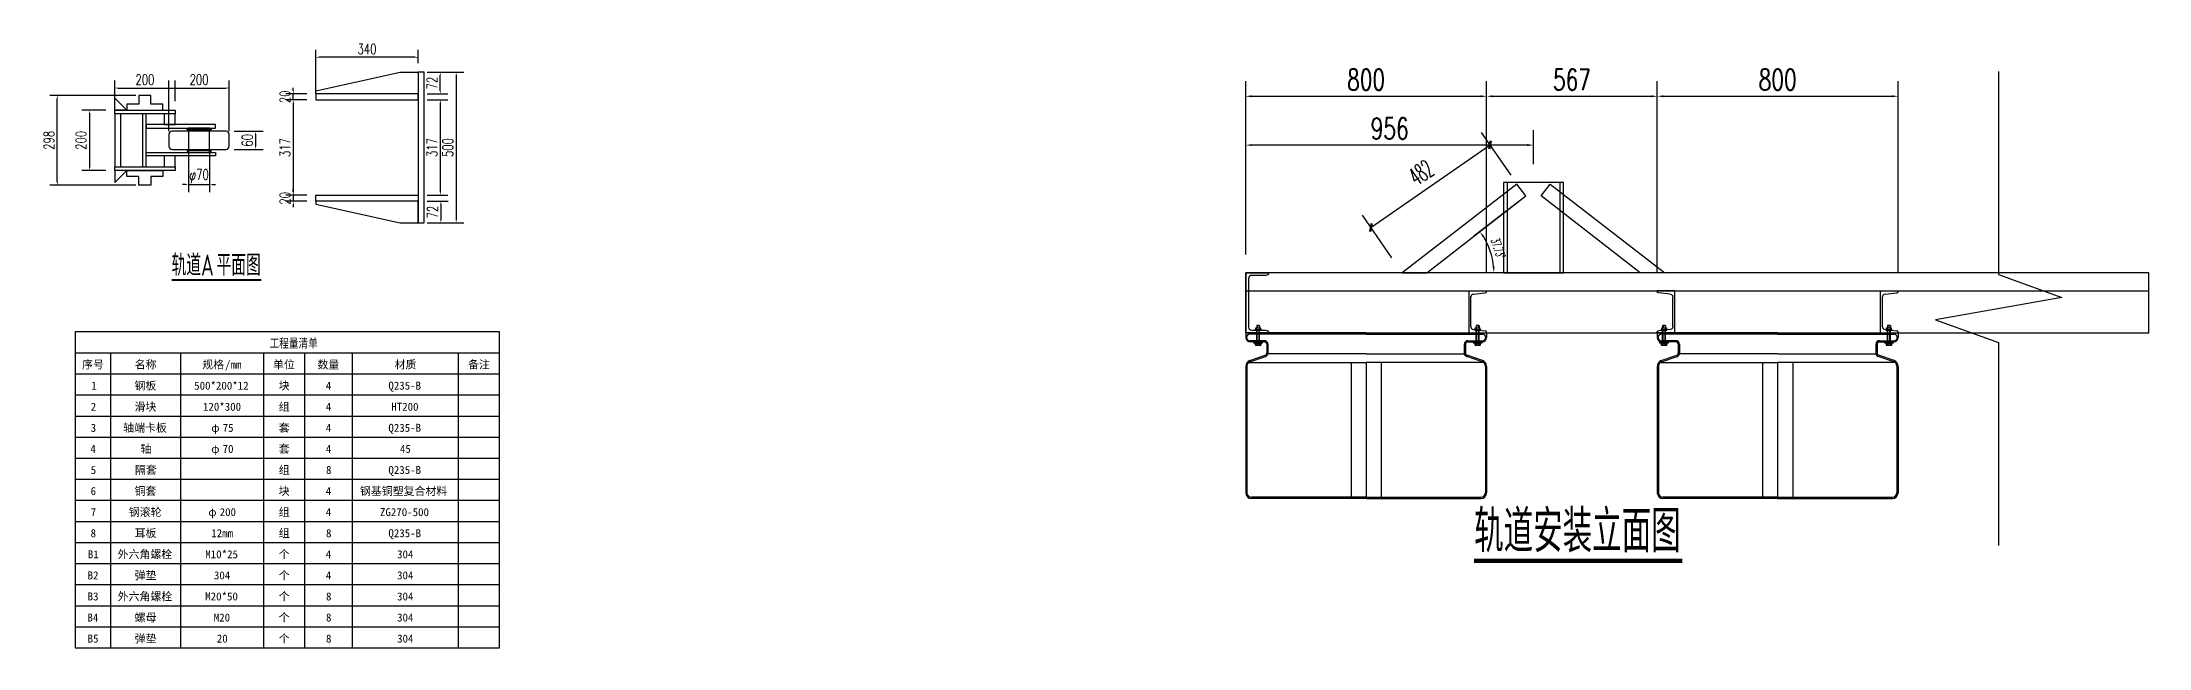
# Model space of a CAD drawing. Header units: millimetres. Extents: x -1443632 to -1307761, y 1430256 to 1527696.
# Drawn here: x -1429167 to -1422169, y 1506281 to 1508292 of the extents above; entities that cross this region are included whole.
import ezdxf

# ---------------------------------------------------------------- set-up
doc = ezdxf.new("R2010")
doc.units = ezdxf.units.MM
doc.header["$LTSCALE"] = 10
doc.layers.get('0').update_dxf_attribs({"linetype": 'CONTINUOUS'})
doc.layers.get('DEFPOINTS').update_dxf_attribs({"linetype": 'CONTINUOUS'})
for name, color, linetype in [('PUB_DIM', 3, 'CONTINUOUS'), ('PUB_TEXT', 7, 'CONTINUOUS'), ('W-FLOAT_BOWL浮筒', 253, 'CONTINUOUS'), ('W-STEEL_FRAME钢架', 3, 'CONTINUOUS'), ('W-STEEL_KEEL钢龙骨', 5, 'CONTINUOUS'), ('WALL', 9, 'CONTINUOUS'), ('景-通用-文字', 7, 'CONTINUOUS'), ('螺栓', 146, 'CONTINUOUS'), ('钢', 172, 'CONTINUOUS')]:
    doc.layers.add(name, color=color, linetype=linetype)
doc.styles.add('_TCH_DIM_T3', font='SIMPLEX.shx', dxfattribs={"width": 0.494118, "bigfont": 'GBCBIG.shx'})
doc.styles.add('_TCH_TAB', font='SIMPLEX', dxfattribs={"bigfont": 'GBCBIG'})
doc.styles.get("Standard").update_dxf_attribs({"font": 'tssdeng.shx', "width": 0.7, "bigfont": 'hztxt.shx'})
doc.styles.add('STANDARD_T3', font='simplex.shx', dxfattribs={"width": 0.7, "bigfont": 'gbcbig.shx'})
doc.styles.add('图框', font='')
doc.styles.get('图框').set_extended_font_data('SimSun')
doc.dimstyles.new('_TCH_ARCH&&20', dxfattribs={"dimtxt": 59.5, "dimasz": 20, "dimexe": 50, "dimexo": 60, "dimgap": 25.25, "dimtad": 1, "dimdec": 0, "dimzin": 0, "dimdsep": 46, "dimtxsty": '_TCH_DIM_T3', "dimblk": 'ARCHTICK', "dimcen": 0.09, "dimclrt": 7, "dimazin": 2, "dimtfac": 1, "dimtdec": 0, "dimtix": 1, "dimtmove": 2, "dimatfit": 3, "dimfxl": 0, "dimtolj": 1, "dimtzin": 0, "dimarcsym": 0})
doc.dimstyles.new('_TCH_ARROW&&10', dxfattribs={"dimtxt": 29.75, "dimasz": 20, "dimexe": 25, "dimexo": 30, "dimgap": 12.625, "dimtad": 1, "dimdec": 0, "dimzin": 0, "dimdsep": 46, "dimtxsty": '_TCH_DIM_T3', "dimcen": 0.09, "dimclrt": 7, "dimazin": 2, "dimtfac": 1, "dimtdec": 0, "dimtix": 1, "dimtmove": 2, "dimatfit": 3, "dimfxl": 0, "dimtolj": 1, "dimtzin": 0, "dimarcsym": 0})
doc.dimstyles.new('W&&10', dxfattribs={"dimtxt": 35, "dimasz": 10, "dimexe": 25, "dimexo": 30, "dimgap": 10, "dimtad": 1, "dimdec": 0, "dimzin": 0, "dimdsep": 46, "dimtxsty": 'STANDARD_T3', "dimcen": 0.09, "dimclrd": 1, "dimclre": 1, "dimclrt": 7, "dimazin": 2, "dimtfac": 1, "dimtdec": 0, "dimtix": 1, "dimtmove": 2, "dimatfit": 3, "dimfxl": 0, "dimtolj": 1, "dimtzin": 0, "dimarcsym": 0})
doc.dimstyles.new('W&&20', dxfattribs={"dimtxt": 70, "dimasz": 20, "dimexe": 50, "dimexo": 60, "dimgap": 20, "dimtad": 1, "dimdec": 0, "dimzin": 0, "dimdsep": 46, "dimtxsty": 'STANDARD_T3', "dimcen": 0.09, "dimclrd": 1, "dimclre": 1, "dimclrt": 7, "dimazin": 2, "dimtfac": 1, "dimtdec": 0, "dimtix": 1, "dimtmove": 2, "dimatfit": 3, "dimfxl": 0, "dimtolj": 1, "dimtzin": 0, "dimarcsym": 0})

# ---------------------------------------------------------------- blocks, each defined once
blk = doc.blocks.new('*D554')
at = {"layer": 'DEFPOINTS', "color": 0, "transparency": 16777216}
for p in [(-1428725.3, 1508140), (-1428925.3, 1508066.3), (-1428725.3, 1508066.3)]:
    blk.add_point(p, dxfattribs=at)
at = {"layer": 'PUB_DIM', "color": 1, "lineweight": -2, "transparency": 16777216}
for p, q in [((-1428925.3, 1508096.3), (-1428925.3, 1508165)), ((-1428725.3, 1508096.3), (-1428725.3, 1508165)), ((-1428915.3, 1508140), (-1428735.3, 1508140))]:
    blk.add_line(p, q, dxfattribs=at)
at = {"layer": 'PUB_DIM', "color": 1, "transparency": 16777216}
for points in [[(-1428915.3, 1508141.7), (-1428915.3, 1508138.3), (-1428925.3, 1508140)], [(-1428735.3, 1508141.7), (-1428735.3, 1508138.3), (-1428725.3, 1508140)]]:
    blk.add_solid(points, dxfattribs=at)
at = {"layer": 'PUB_DIM', "color": 7, "transparency": 16777216, "insert": (-1428825.3, 1508167.5), "char_height": 35, "attachment_point": 5, "style": 'STANDARD_T3'}
blk.add_mtext('\\A1;200', dxfattribs=at)
blk = doc.blocks.new('*D555')
at = {"layer": 'DEFPOINTS', "color": 0, "transparency": 16777216}
for p in [(-1428925.3, 1508066.3), (-1429009.9, 1507866.3), (-1428925.3, 1507866.3)]:
    blk.add_point(p, dxfattribs=at)
at = {"layer": 'PUB_DIM', "color": 1, "lineweight": -2, "transparency": 16777216}
for p, q in [((-1428955.3, 1508066.3), (-1429034.9, 1508066.3)), ((-1429009.9, 1508056.3), (-1429009.9, 1507876.3)), ((-1428955.3, 1507866.3), (-1429034.9, 1507866.3))]:
    blk.add_line(p, q, dxfattribs=at)
at = {"layer": 'PUB_DIM', "color": 1, "transparency": 16777216}
for points in [[(-1429011.6, 1508056.3), (-1429008.3, 1508056.3), (-1429009.9, 1508066.3)], [(-1429011.6, 1507876.3), (-1429008.3, 1507876.3), (-1429009.9, 1507866.3)]]:
    blk.add_solid(points, dxfattribs=at)
at = {"layer": 'PUB_DIM', "color": 7, "transparency": 16777216, "insert": (-1429037.4, 1507966.3), "char_height": 35, "attachment_point": 5, "rotation": 90, "style": 'STANDARD_T3'}
blk.add_mtext('\\A1;200', dxfattribs=at)
blk = doc.blocks.new('*D556')
at = {"layer": 'DEFPOINTS', "color": 0, "transparency": 16777216}
for p in [(-1428257.7, 1508100.7), (-1428332.4, 1507783.7), (-1428257.7, 1507783.7)]:
    blk.add_point(p, dxfattribs=at)
at = {"layer": 'PUB_DIM', "color": 1, "lineweight": -2, "transparency": 16777216}
for p, q in [((-1428287.7, 1508100.7), (-1428357.4, 1508100.7)), ((-1428332.4, 1508090.7), (-1428332.4, 1507793.7)), ((-1428287.7, 1507783.7), (-1428357.4, 1507783.7))]:
    blk.add_line(p, q, dxfattribs=at)
at = {"layer": 'PUB_DIM', "color": 1, "transparency": 16777216}
for points in [[(-1428334, 1508090.7), (-1428330.7, 1508090.7), (-1428332.4, 1508100.7)], [(-1428334, 1507793.7), (-1428330.7, 1507793.7), (-1428332.4, 1507783.7)]]:
    blk.add_solid(points, dxfattribs=at)
at = {"layer": 'PUB_DIM', "color": 7, "transparency": 16777216, "insert": (-1428359.9, 1507942.2), "char_height": 35, "attachment_point": 5, "rotation": 90, "style": 'STANDARD_T3'}
blk.add_mtext('\\A1;317', dxfattribs=at)
blk = doc.blocks.new('*D658')
at = {"layer": 'DEFPOINTS', "color": 0, "transparency": 16777216}
for p in [(-1427897.5, 1508192.2), (-1427907.5, 1507692.2), (-1427791.4, 1507692.2)]:
    blk.add_point(p, dxfattribs=at)
at = {"layer": 'PUB_DIM', "color": 1, "lineweight": -2, "transparency": 16777216}
for p, q in [((-1427867.5, 1508192.2), (-1427766.4, 1508192.2)), ((-1427791.4, 1508182.2), (-1427791.4, 1507702.2)), ((-1427877.5, 1507692.2), (-1427766.4, 1507692.2))]:
    blk.add_line(p, q, dxfattribs=at)
at = {"layer": 'PUB_DIM', "color": 1, "transparency": 16777216}
for points in [[(-1427793, 1508182.2), (-1427789.7, 1508182.2), (-1427791.4, 1508192.2)], [(-1427793, 1507702.2), (-1427789.7, 1507702.2), (-1427791.4, 1507692.2)]]:
    blk.add_solid(points, dxfattribs=at)
at = {"layer": 'PUB_DIM', "color": 7, "transparency": 16777216, "insert": (-1427818.9, 1507942.2), "char_height": 35, "attachment_point": 5, "rotation": 90, "style": 'STANDARD_T3'}
blk.add_mtext('\\A1;500', dxfattribs=at)
blk = doc.blocks.new('*D557')
at = {"layer": 'DEFPOINTS', "color": 0, "transparency": 16777216}
for p in [(-1428257.7, 1508241.9), (-1427917.5, 1508192.2), (-1428257.7, 1508100.7)]:
    blk.add_point(p, dxfattribs=at)
at = {"layer": 'PUB_DIM', "color": 1, "lineweight": -2, "transparency": 16777216}
for p, q in [((-1428257.7, 1508130.7), (-1428257.7, 1508266.9)), ((-1427927.5, 1508241.9), (-1428247.7, 1508241.9)), ((-1427917.5, 1508222.2), (-1427917.5, 1508266.9))]:
    blk.add_line(p, q, dxfattribs=at)
at = {"layer": 'PUB_DIM', "color": 1, "transparency": 16777216}
for points in [[(-1428247.7, 1508243.5), (-1428247.7, 1508240.2), (-1428257.7, 1508241.9)], [(-1427927.5, 1508243.5), (-1427927.5, 1508240.2), (-1427917.5, 1508241.9)]]:
    blk.add_solid(points, dxfattribs=at)
at = {"layer": 'PUB_DIM', "color": 7, "transparency": 16777216, "insert": (-1428087.6, 1508269.4), "char_height": 35, "attachment_point": 5, "style": 'STANDARD_T3'}
blk.add_mtext('\\A1;340', dxfattribs=at)
blk = doc.blocks.new('*D659')
at = {"layer": 'DEFPOINTS', "color": 0, "transparency": 16777216}
for p in [(-1428332.4, 1508120.7), (-1428257.7, 1508120.7), (-1428257.7, 1508100.7)]:
    blk.add_point(p, dxfattribs=at)
at = {"layer": 'PUB_DIM', "color": 1, "lineweight": -2, "transparency": 16777216}
for p, q in [((-1428287.7, 1508120.7), (-1428357.4, 1508120.7)), ((-1428287.7, 1508100.7), (-1428357.4, 1508100.7)), ((-1428332.4, 1508130.7), (-1428332.4, 1508140.7)), ((-1428332.4, 1508100.7), (-1428332.4, 1508120.7)), ((-1428332.4, 1508090.7), (-1428332.4, 1508080.7))]:
    blk.add_line(p, q, dxfattribs=at)
at = {"layer": 'PUB_DIM', "color": 1, "transparency": 16777216}
for points in [[(-1428334, 1508130.7), (-1428330.7, 1508130.7), (-1428332.4, 1508120.7)], [(-1428334, 1508090.7), (-1428330.7, 1508090.7), (-1428332.4, 1508100.7)]]:
    blk.add_solid(points, dxfattribs=at)
at = {"layer": 'PUB_DIM', "color": 7, "transparency": 16777216, "insert": (-1428359.9, 1508110.7), "char_height": 35, "attachment_point": 5, "rotation": 90, "style": 'STANDARD_T3'}
blk.add_mtext('\\A1;20', dxfattribs=at)
blk = doc.blocks.new('*D558')
at = {"layer": 'DEFPOINTS', "color": 0, "transparency": 16777216}
for p in [(-1428332.4, 1507763.7), (-1428257.7, 1507783.7), (-1428257.7, 1507763.7)]:
    blk.add_point(p, dxfattribs=at)
at = {"layer": 'PUB_DIM', "color": 1, "lineweight": -2, "transparency": 16777216}
for p, q in [((-1428332.4, 1507793.7), (-1428332.4, 1507803.7)), ((-1428287.7, 1507783.7), (-1428357.4, 1507783.7)), ((-1428287.7, 1507763.7), (-1428357.4, 1507763.7)), ((-1428332.4, 1507783.7), (-1428332.4, 1507763.7)), ((-1428332.4, 1507753.7), (-1428332.4, 1507743.7))]:
    blk.add_line(p, q, dxfattribs=at)
at = {"layer": 'PUB_DIM', "color": 1, "transparency": 16777216}
for points in [[(-1428334, 1507793.7), (-1428330.7, 1507793.7), (-1428332.4, 1507783.7)], [(-1428334, 1507753.7), (-1428330.7, 1507753.7), (-1428332.4, 1507763.7)]]:
    blk.add_solid(points, dxfattribs=at)
at = {"layer": 'PUB_DIM', "color": 7, "transparency": 16777216, "insert": (-1428359.9, 1507773.7), "char_height": 35, "attachment_point": 5, "rotation": 90, "style": 'STANDARD_T3'}
blk.add_mtext('\\A1;20', dxfattribs=at)
blk = doc.blocks.new('*D660')
at = {"layer": 'DEFPOINTS', "color": 0, "transparency": 16777216}
for p in [(-1428545.3, 1508140), (-1428745.3, 1507966.3), (-1428545.3, 1507966.3)]:
    blk.add_point(p, dxfattribs=at)
at = {"layer": 'PUB_DIM', "color": 1, "lineweight": -2, "transparency": 16777216}
for p, q in [((-1428745.3, 1507996.3), (-1428745.3, 1508165)), ((-1428545.3, 1507996.3), (-1428545.3, 1508165)), ((-1428735.3, 1508140), (-1428555.3, 1508140))]:
    blk.add_line(p, q, dxfattribs=at)
at = {"layer": 'PUB_DIM', "color": 1, "transparency": 16777216}
for points in [[(-1428735.3, 1508141.7), (-1428735.3, 1508138.3), (-1428745.3, 1508140)], [(-1428555.3, 1508141.7), (-1428555.3, 1508138.3), (-1428545.3, 1508140)]]:
    blk.add_solid(points, dxfattribs=at)
at = {"layer": 'PUB_DIM', "color": 7, "transparency": 16777216, "insert": (-1428645.3, 1508167.5), "char_height": 35, "attachment_point": 5, "style": 'STANDARD_T3'}
blk.add_mtext('\\A1;200', dxfattribs=at)
blk = doc.blocks.new('*D661')
at = {"layer": 'DEFPOINTS', "color": 0, "transparency": 16777216}
for p in [(-1428680.3, 1507966.3), (-1428610.3, 1507966.3), (-1428610.3, 1507819.6)]:
    blk.add_point(p, dxfattribs=at)
at = {"layer": 'PUB_DIM', "color": 1, "lineweight": -2, "transparency": 16777216}
for p, q in [((-1428680.3, 1507936.3), (-1428680.3, 1507794.6)), ((-1428610.3, 1507936.3), (-1428610.3, 1507794.6)), ((-1428690.3, 1507819.6), (-1428700.3, 1507819.6)), ((-1428680.3, 1507819.6), (-1428610.3, 1507819.6)), ((-1428600.3, 1507819.6), (-1428590.3, 1507819.6))]:
    blk.add_line(p, q, dxfattribs=at)
at = {"layer": 'PUB_DIM', "color": 1, "transparency": 16777216}
for points in [[(-1428690.3, 1507821.3), (-1428690.3, 1507818), (-1428680.3, 1507819.6)], [(-1428600.3, 1507821.3), (-1428600.3, 1507818), (-1428610.3, 1507819.6)]]:
    blk.add_solid(points, dxfattribs=at)
at = {"layer": 'PUB_DIM', "color": 7, "transparency": 16777216, "insert": (-1428645.3, 1507847.1), "char_height": 35, "attachment_point": 5, "style": 'STANDARD_T3'}
blk.add_mtext('\\A1;φ70', dxfattribs=at)
blk = doc.blocks.new('*D635')
at = {"layer": 'DEFPOINTS', "color": 0, "transparency": 16777216}
for p in [(-1428559.1, 1507996.3), (-1428559.1, 1507936.3), (-1428457.8, 1507936.3)]:
    blk.add_point(p, dxfattribs=at)
at = {"layer": 'PUB_DIM', "color": 1, "lineweight": -2, "transparency": 16777216}
for p, q in [((-1428529.1, 1507996.3), (-1428432.8, 1507996.3)), ((-1428529.1, 1507936.3), (-1428432.8, 1507936.3)), ((-1428457.8, 1507986.3), (-1428457.8, 1507946.3))]:
    blk.add_line(p, q, dxfattribs=at)
at = {"layer": 'PUB_DIM', "color": 1, "transparency": 16777216}
for points in [[(-1428459.4, 1507986.3), (-1428456.1, 1507986.3), (-1428457.8, 1507996.3)], [(-1428459.4, 1507946.3), (-1428456.1, 1507946.3), (-1428457.8, 1507936.3)]]:
    blk.add_solid(points, dxfattribs=at)
at = {"layer": 'PUB_DIM', "color": 7, "transparency": 16777216, "insert": (-1428485.3, 1507966.3), "char_height": 35, "attachment_point": 5, "rotation": 90, "style": 'STANDARD_T3'}
blk.add_mtext('\\A1;60', dxfattribs=at)
blk = doc.blocks.new('*D540')
at = {"layer": 'DEFPOINTS', "color": 0, "transparency": 16777216}
for p in [(-1427917.5, 1508100.7), (-1427917.5, 1507783.7), (-1427844.1, 1507783.7)]:
    blk.add_point(p, dxfattribs=at)
at = {"layer": 'PUB_DIM', "color": 1, "lineweight": -2, "transparency": 16777216}
for p, q in [((-1427887.5, 1508100.7), (-1427819.1, 1508100.7)), ((-1427844.1, 1508090.7), (-1427844.1, 1507793.7)), ((-1427887.5, 1507783.7), (-1427819.1, 1507783.7))]:
    blk.add_line(p, q, dxfattribs=at)
at = {"layer": 'PUB_DIM', "color": 1, "transparency": 16777216}
for points in [[(-1427845.7, 1508090.7), (-1427842.4, 1508090.7), (-1427844.1, 1508100.7)], [(-1427845.7, 1507793.7), (-1427842.4, 1507793.7), (-1427844.1, 1507783.7)]]:
    blk.add_solid(points, dxfattribs=at)
at = {"layer": 'PUB_DIM', "color": 7, "transparency": 16777216, "insert": (-1427871.6, 1507942.2), "char_height": 35, "attachment_point": 5, "rotation": 90, "style": 'STANDARD_T3'}
blk.add_mtext('\\A1;317', dxfattribs=at)
blk = doc.blocks.new('A$C24E83DC7')
for p, q in [((0, 58), (2.6, 58)), ((0, 0), (0, 58)), ((140, 0), (0, 0)), ((11.2, 14.6), (7.4, 53.3)), ((119.3, 6), (20.4, 6)), ((128.8, 14.6), (132.6, 53.3)), ((140, 58), (137.4, 58)), ((140, 0), (140, 58))]:
    blk.add_line(p, q)
for centre, radius, start, end in [((2.6, 53.3), 4.75, 0, 90), ((20.7, 15.5), 9.5, 185.71059, 270), ((119.3, 15.5), 9.5, 270, 354.28941), ((137.4, 53.3), 4.75, 90, 180)]:
    blk.add_arc(centre, radius, start, end)
blk = doc.blocks.new('侧视图小')
at = {"layer": 'W-FLOAT_BOWL浮筒'}
for p, q in [((-400, 98.9), (-400, 83.9)), ((0, 98.9), (-400, 98.9)), ((0, 94.9), (-386.4, 94.9)), ((-338, 72.9), (-386.4, 72.9)), ((0, 98.9), (400, 98.9)), ((0, 94.9), (386.4, 94.9)), ((338, 72.9), (386.4, 72.9)), ((400, 98.9), (400, 83.9)), ((-386.6, 6.7), (-335.4, 24.5)), ((-385.9, 2.7), (-334.1, 20.7)), ((-338, 68.9), (-385, 68.9)), ((-330, 60.9), (-330, 32.1)), ((0, 29.2), (-326.3, 29.2)), ((-326, 60.9), (-326, 32.1)), ((0, 29.2), (326.3, 29.2)), ((326, 60.9), (326, 32.1)), ((330, 60.9), (330, 32.1)), ((385.9, 2.7), (334.1, 20.7)), ((386.6, 6.7), (335.4, 24.5)), ((338, 68.9), (385, 68.9)), ((-400, -12.2), (-400, -432.1)), ((-396, -11.5), (-396, -432.1)), ((-390.7, 0), (0, 0)), ((-50, 0), (-50, -447.1)), ((390.7, 0), (0, 0)), ((0, 0), (0, -447.1)), ((0, 0), (0, -447.1)), ((50, 0), (50, -447.1)), ((396, -11.5), (396, -432.1)), ((400, -12.2), (400, -432.1)), ((0, -447.1), (-381, -447.1)), ((0, -451.1), (-381, -451.1)), ((0, -447.1), (381, -447.1)), ((0, -451.1), (381, -451.1))]:
    blk.add_line(p, q, dxfattribs=at)
for centre, radius, start, end in [((-385, 83.9), 15, 180, 270), ((-386.4, 83.9), 11, 90, 270), ((-338, 60.9), 12, 0, 90), ((338, 60.9), 12, 90, 180), ((385, 83.9), 15, 270, 0), ((386.4, 83.9), 11, 270, 90), ((-380, -12.2), 20, 109.17979, 180), ((-381, -11.5), 15, 109.17979, 180), ((-338, 60.9), 8, 0, 90), ((-338, 32.1), 8, 289.17979, 0), ((-338, 32.1), 12, 289.17979, 0), ((338, 32.1), 12, 180, 250.82021), ((338, 60.9), 8, 90, 180), ((338, 32.1), 8, 180, 250.82021), ((381, -11.5), 15, 0, 70.82021), ((380, -12.2), 20, 0, 70.82021), ((-381, -432.1), 19, 180, 270), ((-381, -432.1), 15, 180, 270), ((381, -432.1), 15, 270, 0), ((381, -432.1), 19, 270, 0)]:
    blk.add_arc(centre, radius, start, end, dxfattribs=at)
blk = doc.blocks.new('*D565')
at = {"color": 1, "lineweight": -2, "transparency": 16777216}
for p, q in [((-1425168.7, 1507586.6), (-1425168.7, 1508162.5)), ((-1424368.7, 1507526.6), (-1424368.7, 1508162.5)), ((-1425148.7, 1508112.5), (-1424388.7, 1508112.5))]:
    blk.add_line(p, q, dxfattribs=at)
at = {"color": 1, "transparency": 16777216}
for points in [[(-1425148.7, 1508115.9), (-1425148.7, 1508109.2), (-1425168.7, 1508112.5)], [(-1424388.7, 1508115.9), (-1424388.7, 1508109.2), (-1424368.7, 1508112.5)]]:
    blk.add_solid(points, dxfattribs=at)
at = {"layer": 'DEFPOINTS', "color": 0, "transparency": 16777216}
for p in [(-1424368.7, 1508112.5), (-1425168.7, 1507526.6), (-1424368.7, 1507466.6)]:
    blk.add_point(p, dxfattribs=at)
at = {"color": 7, "transparency": 16777216, "insert": (-1424768.7, 1508167.5), "char_height": 70, "attachment_point": 5, "style": 'STANDARD_T3'}
blk.add_mtext('\\A1;800', dxfattribs=at)
blk = doc.blocks.new('*D566')
at = {"color": 1, "lineweight": -2, "transparency": 16777216}
for p, q in [((-1424368.7, 1507526.6), (-1424368.7, 1508162.5)), ((-1423801.7, 1507526.6), (-1423801.7, 1508162.5)), ((-1424348.7, 1508112.5), (-1423821.7, 1508112.5))]:
    blk.add_line(p, q, dxfattribs=at)
at = {"color": 1, "transparency": 16777216}
for points in [[(-1424348.7, 1508115.9), (-1424348.7, 1508109.2), (-1424368.7, 1508112.5)], [(-1423821.7, 1508115.9), (-1423821.7, 1508109.2), (-1423801.7, 1508112.5)]]:
    blk.add_solid(points, dxfattribs=at)
at = {"layer": 'DEFPOINTS', "color": 0, "transparency": 16777216}
for p in [(-1423801.7, 1508112.5), (-1424368.7, 1507466.6), (-1423801.7, 1507466.6)]:
    blk.add_point(p, dxfattribs=at)
at = {"color": 7, "transparency": 16777216, "insert": (-1424085.2, 1508167.5), "char_height": 70, "attachment_point": 5, "style": 'STANDARD_T3'}
blk.add_mtext('\\A1;567', dxfattribs=at)
blk = doc.blocks.new('*D567')
at = {"color": 1, "lineweight": -2, "transparency": 16777216}
for p, q in [((-1423801.7, 1507526.6), (-1423801.7, 1508162.5)), ((-1423001.7, 1507525.3), (-1423001.7, 1508162.5)), ((-1423781.7, 1508112.5), (-1423021.7, 1508112.5))]:
    blk.add_line(p, q, dxfattribs=at)
at = {"color": 1, "transparency": 16777216}
for points in [[(-1423781.7, 1508115.9), (-1423781.7, 1508109.2), (-1423801.7, 1508112.5)], [(-1423021.7, 1508115.9), (-1423021.7, 1508109.2), (-1423001.7, 1508112.5)]]:
    blk.add_solid(points, dxfattribs=at)
at = {"layer": 'DEFPOINTS', "color": 0, "transparency": 16777216}
for p in [(-1423001.7, 1508112.5), (-1423801.7, 1507466.6), (-1423001.7, 1507465.3)]:
    blk.add_point(p, dxfattribs=at)
at = {"color": 7, "transparency": 16777216, "insert": (-1423401.7, 1508167.5), "char_height": 70, "attachment_point": 5, "style": 'STANDARD_T3'}
blk.add_mtext('\\A1;800', dxfattribs=at)
blk = doc.blocks.new('*D568')
at = {"color": 1, "lineweight": -2, "transparency": 16777216}
for p, q in [((-1425168.7, 1507586.6), (-1425168.7, 1508000.4)), ((-1424232.7, 1507950.4), (-1425148.7, 1507950.4)), ((-1424212.7, 1507886.6), (-1424212.7, 1508000.4))]:
    blk.add_line(p, q, dxfattribs=at)
at = {"color": 1, "transparency": 16777216}
for points in [[(-1425148.7, 1507953.7), (-1425148.7, 1507947.1), (-1425168.7, 1507950.4)], [(-1424232.7, 1507953.7), (-1424232.7, 1507947.1), (-1424212.7, 1507950.4)]]:
    blk.add_solid(points, dxfattribs=at)
at = {"layer": 'DEFPOINTS', "color": 0, "transparency": 16777216}
for p in [(-1425168.7, 1507950.4), (-1424212.7, 1507826.6), (-1425168.7, 1507526.6)]:
    blk.add_point(p, dxfattribs=at)
at = {"color": 7, "transparency": 16777216, "insert": (-1424690.7, 1508005.4), "char_height": 70, "attachment_point": 5, "style": 'STANDARD_T3'}
blk.add_mtext('\\A1;956', dxfattribs=at)
blk = doc.blocks.new('ls1')
at = {"layer": '螺栓'}
for p, q in [((-3.4, 0), (-4.8, -1.4)), ((-9.6, -64.7), (-9.6, -58.3)), ((-9.6, -64.7), (-8.6, -65.7)), ((8.6, -65.7), (-8.6, -65.7)), ((9.6, -64.7), (8.6, -65.7)), ((9.6, -59.9), (9.6, -64.7))]:
    blk.add_line(p, q, dxfattribs=at)
for points in [[(-3.4, 0), (-3.4, -8.6)], [(3.4, 0), (-3.4, 0)], [(3.4, 0), (3.4, -8.6)], [(3.4, 0), (4.8, -1.4)], [(9.6, -14.4), (-9.6, -14.4)], [(-9.6, -14.4), (-9.6, -16.3)], [(9.6, -16.3), (-9.6, -16.3)], [(-9.6, -59.9), (9.6, -59.9), (9.6, -58.3), (-9.6, -58.3)], [(7.7, -14.4), (7.7, -8.6), (-7.7, -8.6), (-7.7, -14.4)], [(7.7, -59.9), (-7.7, -59.9)], [(-7.2, -65.7), (7.2, -65.7)], [(-5.2, -8.6), (-5.2, -14.4)], [(-4.8, -1.4), (-4.8, -8.6)], [(-4.8, -59.9), (-4.8, -16.3)], [(-4.8, -65.7), (-4.8, -59.9)], [(-3.4, -59.9), (-3.4, -16.3)], [(3.4, -59.9), (3.4, -16.3)], [(4.8, -1.4), (4.8, -8.6)], [(4.8, -59.9), (4.8, -16.3)], [(4.8, -59.9), (4.8, -65.7)], [(5.2, -14.4), (5.2, -8.6)], [(9.6, -16.3), (9.6, -14.4)]]:
    blk.add_lwpolyline(points, dxfattribs=at)
for points in [[(-7.4, -65.4), (-6.5, -65), (-5.6, -65.1), (-4.8, -65.6)], [(-4.8, -65.6), (-1.7, -64.5), (1.7, -64.5), (4.8, -65.6)], [(4.8, -65.6), (5.6, -65.1), (6.5, -65), (7.4, -65.4)]]:
    blk.add_open_spline(points, degree=3, dxfattribs=at)
blk = doc.blocks.new('*D573')
at = {"layer": 'DEFPOINTS', "color": 0, "transparency": 16777216}
for p in [(-1429116.2, 1508115.3), (-1428825.3, 1508115.3), (-1428825.3, 1507817.3)]:
    blk.add_point(p, dxfattribs=at)
at = {"layer": 'PUB_DIM', "color": 1, "lineweight": -2, "transparency": 16777216}
for p, q in [((-1428855.3, 1508115.3), (-1429141.2, 1508115.3)), ((-1429116.2, 1507827.3), (-1429116.2, 1508105.3)), ((-1428855.3, 1507817.3), (-1429141.2, 1507817.3))]:
    blk.add_line(p, q, dxfattribs=at)
at = {"layer": 'PUB_DIM', "color": 1, "transparency": 16777216}
for points in [[(-1429117.9, 1508105.3), (-1429114.5, 1508105.3), (-1429116.2, 1508115.3)], [(-1429117.9, 1507827.3), (-1429114.5, 1507827.3), (-1429116.2, 1507817.3)]]:
    blk.add_solid(points, dxfattribs=at)
at = {"layer": 'PUB_DIM', "color": 7, "transparency": 16777216, "insert": (-1429143.7, 1507966.3), "char_height": 35, "attachment_point": 5, "rotation": 90, "style": 'STANDARD_T3'}
blk.add_mtext('\\A1;298', dxfattribs=at)
blk = doc.blocks.new('*D574')
at = {"layer": 'DEFPOINTS', "color": 0, "transparency": 16777216}
for p in [(-1427917.5, 1507763.7), (-1427917.5, 1507692.2), (-1427842.4, 1507692.2)]:
    blk.add_point(p, dxfattribs=at)
at = {"layer": 'PUB_DIM', "color": 1, "lineweight": -2, "transparency": 16777216}
for p, q in [((-1427887.5, 1507763.7), (-1427817.4, 1507763.7)), ((-1427842.4, 1507753.7), (-1427842.4, 1507702.2)), ((-1427887.5, 1507692.2), (-1427817.4, 1507692.2))]:
    blk.add_line(p, q, dxfattribs=at)
at = {"layer": 'PUB_DIM', "color": 1, "transparency": 16777216}
for points in [[(-1427844.1, 1507753.7), (-1427840.7, 1507753.7), (-1427842.4, 1507763.7)], [(-1427844.1, 1507702.2), (-1427840.7, 1507702.2), (-1427842.4, 1507692.2)]]:
    blk.add_solid(points, dxfattribs=at)
at = {"layer": 'PUB_DIM', "color": 7, "transparency": 16777216, "insert": (-1427869.9, 1507727.9), "char_height": 35, "attachment_point": 5, "rotation": 90, "style": 'STANDARD_T3'}
blk.add_mtext('\\A1;72', dxfattribs=at)
blk = doc.blocks.new('*D575')
at = {"layer": 'DEFPOINTS', "color": 0, "transparency": 16777216}
for p in [(-1427917.5, 1508192.2), (-1427844.1, 1508192.2), (-1427917.5, 1508120.7)]:
    blk.add_point(p, dxfattribs=at)
at = {"layer": 'PUB_DIM', "color": 1, "lineweight": -2, "transparency": 16777216}
for p, q in [((-1427887.5, 1508192.2), (-1427819.1, 1508192.2)), ((-1427844.1, 1508130.7), (-1427844.1, 1508182.2)), ((-1427887.5, 1508120.7), (-1427819.1, 1508120.7))]:
    blk.add_line(p, q, dxfattribs=at)
at = {"layer": 'PUB_DIM', "color": 1, "transparency": 16777216}
for points in [[(-1427845.7, 1508182.2), (-1427842.4, 1508182.2), (-1427844.1, 1508192.2)], [(-1427845.7, 1508130.7), (-1427842.4, 1508130.7), (-1427844.1, 1508120.7)]]:
    blk.add_solid(points, dxfattribs=at)
at = {"layer": 'PUB_DIM', "color": 7, "transparency": 16777216, "insert": (-1427871.6, 1508156.4), "char_height": 35, "attachment_point": 5, "rotation": 90, "style": 'STANDARD_T3'}
blk.add_mtext('\\A1;72', dxfattribs=at)
blk = doc.blocks.new('*D924')
at = {"layer": 'DEFPOINTS', "color": 0, "transparency": 16777216}
for p in [(-1424232.7, 1507785.3), (-1424567, 1507526.6), (-1424349.6, 1507575.1), (-1424144.3, 1507526.6)]:
    blk.add_point(p, dxfattribs=at)
at = {"layer": 'W-STEEL_FRAME钢架', "color": 0, "lineweight": -2, "transparency": 16777216}
for p, q in [((-1424256.4, 1507767), (-1424410.6, 1507647.6)), ((-1424174.3, 1507526.6), (-1424369.3, 1507526.6))]:
    blk.add_line(p, q, dxfattribs=at)
blk.add_arc((-1424567, 1507526.6), 222.7, 5.14621, 32.58398, dxfattribs=at)
at = {"layer": 'W-STEEL_FRAME钢架', "color": 0, "transparency": 16777216}
for points in [[(-1424382.1, 1507644.7), (-1424376.6, 1507648.5), (-1424390.9, 1507662.9)], [(-1424341.9, 1507546.8), (-1424348.5, 1507546.5), (-1424344.3, 1507526.6)]]:
    blk.add_solid(points, dxfattribs=at)
at = {"layer": 'W-STEEL_FRAME钢架', "color": 7, "transparency": 16777216, "insert": (-1424330.2, 1507607.5), "char_height": 29.75, "attachment_point": 5, "rotation": 288.8651, "style": '_TCH_DIM_T3'}
blk.add_mtext('\\A1;37.73°', dxfattribs=at)
blk = doc.blocks.new('_ARCHTICK')
at = {"color": 0, "linetype": 'ByBlock', "const_width": 0.4}
blk.add_lwpolyline([(-0.5, -0.5), (0.5, 0.5)], dxfattribs=at)
blk = doc.blocks.new('*D927')
at = {"layer": 'DEFPOINTS', "color": 0, "transparency": 16777216}
for p in [(-1424357, 1507951.2), (-1424253, 1507801.3), (-1424648.7, 1507526.6)]:
    blk.add_point(p, dxfattribs=at)
at = {"layer": 'W-STEEL_FRAME钢架', "color": 0, "lineweight": -2, "transparency": 16777216}
for p, q in [((-1424752.8, 1507676.6), (-1424357, 1507951.2)), ((-1424287.2, 1507850.6), (-1424385.5, 1507992.3)), ((-1424683, 1507575.9), (-1424781.3, 1507717.7))]:
    blk.add_line(p, q, dxfattribs=at)
at = {"layer": 'W-STEEL_FRAME钢架', "color": 0, "lineweight": -2, "transparency": 16777216, "xscale": 20, "yscale": 20, "zscale": 20}
for p, rotation in [((-1424357, 1507951.2), 34.75548454041555), ((-1424752.8, 1507676.6), 214.7554845404155)]:
    blk.add_blockref('_ARCHTICK', p, dxfattribs=dict(at, rotation=rotation))
at = {"layer": 'W-STEEL_FRAME钢架', "color": 7, "transparency": 16777216, "insert": (-1424586.3, 1507859.1), "char_height": 59.5, "attachment_point": 5, "rotation": 34.75548, "style": '_TCH_DIM_T3'}
blk.add_mtext('\\A1;482', dxfattribs=at)

msp = doc.modelspace()

# ---------------------------------------------------------------- linework, layer by layer
at = {"color": 3, "const_width": 14}
msp.add_lwpolyline([(-1424409.9, 1506569.9), (-1423718.3, 1506569.9)], dxfattribs=at)
at = {"layer": 'W-STEEL_FRAME钢架'}
for points in [[(-1425168.7, 1507326.6), (-1422168.7, 1507326.6), (-1422168.7, 1507526.6), (-1425168.7, 1507526.6)], [(-1425142.5, 1507293.6), (-1425112.5, 1507293.6), (-1425112.5, 1507296.6), (-1425142.5, 1507296.6)], [(-1424413.3, 1507293.6), (-1424383.3, 1507293.6), (-1424383.3, 1507296.6), (-1424413.3, 1507296.6)], [(-1423794, 1507293.6), (-1423764, 1507293.6), (-1423764, 1507296.6), (-1423794, 1507296.6)], [(-1423047.2, 1507293.6), (-1423017.2, 1507293.6), (-1423017.2, 1507296.6), (-1423047.2, 1507296.6)]]:
    msp.add_lwpolyline(points, close=True, dxfattribs=at)
msp.add_lwpolyline([(-1425102.1, 1507517.6), (-1425148.9, 1507517.6, 0.383497), (-1425159.7, 1507507.5), (-1425159.7, 1507345.7, 0.383497), (-1425148.9, 1507335.6), (-1425102.1, 1507335.6, -0.414214), (-1425091.7, 1507326.6), (-1425168.7, 1507326.6), (-1425168.7, 1507526.6), (-1425091.7, 1507526.6, -0.414214)], format="xyb", close=True, dxfattribs=at)
at = {"layer": 'W-STEEL_KEEL钢龙骨', "color": 3}
msp.add_lwpolyline([(-1422667.9, 1508194.8), (-1422667.9, 1507520.2), (-1422457.9, 1507443.8), (-1422877.9, 1507369.7), (-1422667.9, 1507295.2), (-1422667.9, 1506620.7)], dxfattribs=at)
at = {"layer": 'W-STEEL_KEEL钢龙骨'}
for points in [[(-1428885.3, 1508066.3), (-1428925.3, 1508066.3), (-1428925.3, 1508106.3), (-1428885.3, 1508066.3)], [(-1428885.3, 1507866.3), (-1428925.3, 1507866.3), (-1428925.3, 1507826.3), (-1428885.3, 1507866.3)]]:
    msp.add_lwpolyline(points, dxfattribs=at)
for points in [[(-1428845.3, 1508086.3), (-1428885.3, 1508086.3), (-1428885.3, 1508066.3), (-1428765.3, 1508066.3), (-1428765.3, 1508086.3), (-1428805.3, 1508086.3), (-1428805.3, 1508115.3), (-1428845.3, 1508115.3)], [(-1428925.3, 1508066.3), (-1428725.3, 1508066.3), (-1428725.3, 1508054.3), (-1428925.3, 1508054.3)], [(-1428925.3, 1507878.3), (-1428905.3, 1507878.3), (-1428905.3, 1508054.3), (-1428925.3, 1508054.3)], [(-1428833.3, 1507878.3), (-1428821.3, 1507878.3), (-1428821.3, 1508054.3), (-1428833.3, 1508054.3)], [(-1428925.3, 1507878.3), (-1428725.3, 1507878.3), (-1428725.3, 1507866.3), (-1428925.3, 1507866.3)], [(-1428845.3, 1507846.3), (-1428885.3, 1507846.3), (-1428885.3, 1507866.3), (-1428765.3, 1507866.3), (-1428765.3, 1507846.3), (-1428805.3, 1507846.3), (-1428805.3, 1507817.3), (-1428845.3, 1507817.3)], [(-1424567, 1507526.6), (-1424237.7, 1507781.5), (-1424268.3, 1507821), (-1424648.7, 1507526.6)], [(-1424312.7, 1507526.6), (-1424112.7, 1507526.6), (-1424112.7, 1507826.6), (-1424312.7, 1507826.6)], [(-1424300.7, 1507526.6), (-1424124.7, 1507526.6), (-1424124.7, 1507826.6), (-1424300.7, 1507826.6)], [(-1423858.3, 1507526.6), (-1424187.7, 1507781.5), (-1424157.1, 1507821), (-1423776.6, 1507526.6)], [(-1425168.7, 1507466.6), (-1422168.7, 1507466.6), (-1422168.7, 1507526.6), (-1425168.7, 1507526.6)]]:
    msp.add_lwpolyline(points, close=True, dxfattribs=at)
at = {"layer": 'WALL', "color": 3, "const_width": 7}
msp.add_lwpolyline([(-1428736.7, 1507502.7), (-1428438.8, 1507502.7)], dxfattribs=at)
at = {"layer": '景-通用-文字'}
msp.add_lwpolyline([(-1429056.7, 1506280.6), (-1427647, 1506280.6), (-1427647, 1507330.6), (-1429056.7, 1507330.6)], close=True, dxfattribs=at)
for points in [[(-1429056.7, 1507260.6), (-1427647, 1507260.6)], [(-1428939.6, 1507260.6), (-1428939.6, 1506280.6)], [(-1428707.2, 1507260.6), (-1428707.2, 1506280.6)], [(-1428431.6, 1507260.6), (-1428431.6, 1506280.6)], [(-1428295.5, 1507260.6), (-1428295.5, 1506280.6)], [(-1428137, 1507260.6), (-1428137, 1506280.6)], [(-1427785, 1507260.6), (-1427785, 1506280.6)], [(-1429056.7, 1507190.6), (-1427647, 1507190.6)], [(-1429056.7, 1507120.6), (-1427647, 1507120.6)], [(-1429056.7, 1507050.6), (-1427647, 1507050.6)], [(-1429056.7, 1506980.6), (-1427647, 1506980.6)], [(-1429056.7, 1506910.6), (-1427647, 1506910.6)], [(-1429056.7, 1506840.6), (-1427647, 1506840.6)], [(-1429056.7, 1506770.6), (-1427647, 1506770.6)], [(-1429056.7, 1506700.6), (-1427647, 1506700.6)], [(-1429056.7, 1506630.6), (-1427647, 1506630.6)], [(-1429056.7, 1506560.6), (-1427647, 1506560.6)], [(-1429056.7, 1506490.6), (-1427647, 1506490.6)], [(-1429056.7, 1506420.6), (-1427647, 1506420.6)], [(-1429056.7, 1506350.6), (-1427647, 1506350.6)]]:
    msp.add_lwpolyline(points, dxfattribs=at)
at = {"layer": '钢'}
for points in [[(-1428257.7, 1508120.7), (-1428257.7, 1508130.7), (-1427977.5, 1508192.2), (-1427917.5, 1508192.2), (-1427917.5, 1508120.7), (-1428257.7, 1508120.7)], [(-1428257.7, 1507763.7), (-1428257.7, 1507753.7), (-1427977.5, 1507692.2), (-1427917.5, 1507692.2), (-1427917.5, 1507763.7), (-1428257.7, 1507763.7)]]:
    msp.add_lwpolyline(points, dxfattribs=at)
for points in [[(-1427917.5, 1507692.2), (-1427897.5, 1507692.2), (-1427897.5, 1508192.2), (-1427917.5, 1508192.2)], [(-1428257.7, 1508100.7), (-1427917.5, 1508100.7), (-1427917.5, 1508120.7), (-1428257.7, 1508120.7)], [(-1428821.3, 1508006.3), (-1428590.3, 1508006.3), (-1428590.3, 1508018.3), (-1428821.3, 1508018.3)], [(-1428761.3, 1508018.3), (-1428725.3, 1508018.3), (-1428725.3, 1508054.3), (-1428761.3, 1508054.3)], [(-1428821.3, 1507926.3), (-1428590.3, 1507926.3), (-1428590.3, 1507914.3), (-1428821.3, 1507914.3)], [(-1428761.3, 1507878.3), (-1428725.3, 1507878.3), (-1428725.3, 1507914.3), (-1428761.3, 1507914.3)], [(-1428257.7, 1507783.7), (-1427917.5, 1507783.7), (-1427917.5, 1507763.7), (-1428257.7, 1507763.7)]]:
    msp.add_lwpolyline(points, close=True, dxfattribs=at)
at = {"layer": '钢', "color": 140}
for points in [[(-1428685.3, 1508006.3), (-1428605.3, 1508006.3), (-1428605.3, 1508001.3), (-1428685.3, 1508001.3)], [(-1428680.3, 1507926.3), (-1428610.3, 1507926.3), (-1428610.3, 1508006.3), (-1428680.3, 1508006.3)], [(-1428685.3, 1507926.3), (-1428605.3, 1507926.3), (-1428605.3, 1507931.3), (-1428685.3, 1507931.3)]]:
    msp.add_lwpolyline(points, close=True, dxfattribs=at)
msp.add_lwpolyline([(-1428735.3, 1507936.3), (-1428555.3, 1507936.3, 0.414214), (-1428545.3, 1507946.3), (-1428545.3, 1507986.3, 0.414214), (-1428555.3, 1507996.3), (-1428735.3, 1507996.3, 0.414214), (-1428745.3, 1507986.3), (-1428745.3, 1507946.3, 0.414214)], format="xyb", close=True, dxfattribs=at)

# ---------------------------------------------------------------- block references
at = {"layer": 'W-FLOAT_BOWL浮筒'}
for p in [(-1424768.7, 1507227.8), (-1423401.7, 1507227.8)]:
    msp.add_blockref('侧视图小', p, dxfattribs=at)
at = {"layer": 'W-STEEL_FRAME钢架'}
for p, rotation in [((-1424426.7, 1507466.6), 270), ((-1423059.7, 1507466.6), 270.000000003655)]:
    msp.add_blockref('A$C24E83DC7', p, dxfattribs=dict(at, rotation=rotation))
at = {"layer": 'W-STEEL_FRAME钢架', "xscale": -1, "rotation": 90}
msp.add_blockref('A$C24E83DC7', (-1423743.7, 1507466.6), dxfattribs=at)
at = {"layer": 'W-STEEL_FRAME钢架', "xscale": -1}
for p in [(-1425127.5, 1507351.9), (-1424398.3, 1507351.9), (-1423779, 1507351.9), (-1423032.2, 1507351.9)]:
    msp.add_blockref('ls1', p, dxfattribs=at)

# ---------------------------------------------------------------- texts
at = {"layer": 'PUB_TEXT', "color": 7, "width": 0.7}
for s, height, p in [('轨道', 70, (-1428736.7, 1507516.7)), ('A', 70, (-1428638.7, 1507516.7)), ('平面图', 70, (-1428587.4, 1507516.7)), ('轨道安装立面图', 140, (-1424409.9, 1506597.9))]:
    msp.add_text(s, height=height, dxfattribs=at).set_placement(p)
at = {"layer": '景-通用-文字'}
for s, height, style, p in [('工程量清单', 33.76, '_TCH_TAB', (-1428411.4, 1507274.6)), ('序号', 26.58, '图框', (-1429034.1, 1507208.1)), ('名称', 26.58, '图框', (-1428859.3, 1507208.1)), ('规格', 26.58, '图框', (-1428634.8, 1507208.1)), ('/mm', 26.58, '图框', (-1428559.2, 1507208.1)), ('单位', 26.58, '图框', (-1428399.7, 1507208.1)), ('数量', 26.58, '图框', (-1428252.4, 1507208.1)), ('材质', 26.58, '图框', (-1427995.9, 1507208.1)), ('备注', 26.58, '图框', (-1427751.9, 1507208.1)), ('1', 26.6, '图框', (-1429003.5, 1507138.1)), ('钢板', 26.58, '图框', (-1428859.7, 1507138.1)), ('500*200*12', 26.58, '图框', (-1428661.6, 1507138.1)), ('块', 26.6, '图框', (-1428381, 1507138.1)), ('4', 26.6, '图框', (-1428224.4, 1507138.1)), ('Q235-B', 26.58, '图框', (-1428016.5, 1507138.1)), ('2', 26.6, '图框', (-1429005.4, 1507068.1)), ('滑块', 26.58, '图框', (-1428859.7, 1507068.1)), ('120*300', 26.58, '图框', (-1428632.4, 1507068.1)), ('组', 26.6, '图框', (-1428380.8, 1507068.1)), ('4', 26.6, '图框', (-1428224.4, 1507068.1)), ('HT200', 26.58, '图框', (-1428006.9, 1507068.1)), ('3', 26.6, '图框', (-1429005.3, 1506998.1)), ('轴端卡板', 26.58, '图框', (-1428897.4, 1506998.1)), ('φ', 26.6, '图框', (-1428604.8, 1506998.1)), ('75', 26.58, '图框', (-1428567, 1506998.1)), ('套', 26.6, '图框', (-1428380.7, 1506998.1)), ('4', 26.6, '图框', (-1428224.4, 1506998.1)), ('Q235-B', 26.58, '图框', (-1428016.5, 1506998.1)), ('4', 26.6, '图框', (-1429006.3, 1506928.1)), ('轴', 26.6, '图框', (-1428840.1, 1506928.1)), ('φ', 26.6, '图框', (-1428605.1, 1506928.1)), ('70', 26.58, '图框', (-1428567.2, 1506928.1)), ('套', 26.6, '图框', (-1428380.7, 1506928.1)), ('4', 26.6, '图框', (-1428224.4, 1506928.1)), ('45', 26.58, '图框', (-1427978.1, 1506928.1)), ('5', 26.6, '图框', (-1429005.3, 1506858.1)), ('隔套', 26.58, '图框', (-1428858.4, 1506858.1)), ('组', 26.6, '图框', (-1428380.8, 1506858.1)), ('8', 26.6, '图框', (-1428223.8, 1506858.1)), ('Q235-B', 26.58, '图框', (-1428016.5, 1506858.1)), ('6', 26.6, '图框', (-1429005.7, 1506788.1)), ('铜套', 26.58, '图框', (-1428859.5, 1506788.1)), ('块', 26.6, '图框', (-1428381, 1506788.1)), ('4', 26.6, '图框', (-1428224.4, 1506788.1)), ('钢基铜塑复合材料', 26.58, '图框', (-1428111, 1506788.1)), ('7', 26.6, '图框', (-1429005.3, 1506718.1)), ('钢滚轮', 26.58, '图框', (-1428878.7, 1506718.1)), ('φ', 26.6, '图框', (-1428614.7, 1506718.1)), ('200', 26.58, '图框', (-1428576.9, 1506718.1)), ('组', 26.6, '图框', (-1428380.8, 1506718.1)), ('4', 26.6, '图框', (-1428224.4, 1506718.1)), ('ZG270-500', 26.58, '图框', (-1428044.4, 1506718.1)), ('8', 26.6, '图框', (-1429005.7, 1506648.1)), ('耳板', 26.58, '图框', (-1428859.4, 1506648.1)), ('12mm', 26.58, '图框', (-1428605, 1506648.1)), ('组', 26.6, '图框', (-1428380.8, 1506648.1)), ('8', 26.6, '图框', (-1428223.8, 1506648.1)), ('Q235-B', 26.58, '图框', (-1428016.5, 1506648.1)), ('B1', 26.58, '图框', (-1429014.8, 1506578.1)), ('外六角螺栓', 26.58, '图框', (-1428915.9, 1506578.1)), ('M10*25', 26.58, '图框', (-1428624.7, 1506578.1)), ('个', 26.6, '图框', (-1428380.9, 1506578.1)), ('4', 26.6, '图框', (-1428224.4, 1506578.1)), ('304', 26.58, '图框', (-1427987.6, 1506578.1)), ('B2', 26.58, '图框', (-1429015.6, 1506508.1)), ('弹垫', 26.58, '图框', (-1428859.2, 1506508.1)), ('304', 26.58, '图框', (-1428596, 1506508.1)), ('个', 26.6, '图框', (-1428380.9, 1506508.1)), ('4', 26.6, '图框', (-1428224.4, 1506508.1)), ('304', 26.58, '图框', (-1427987.6, 1506508.1)), ('B3', 26.58, '图框', (-1429015.6, 1506438.1)), ('外六角螺栓', 26.58, '图框', (-1428915.9, 1506438.1)), ('M20*50', 26.58, '图框', (-1428624.9, 1506438.1)), ('个', 26.6, '图框', (-1428380.9, 1506438.1)), ('8', 26.6, '图框', (-1428223.8, 1506438.1)), ('304', 26.58, '图框', (-1427987.6, 1506438.1)), ('B4', 26.58, '图框', (-1429016.1, 1506368.1)), ('螺母', 26.58, '图框', (-1428859.3, 1506368.1)), ('M20', 26.58, '图框', (-1428596.6, 1506368.1)), ('个', 26.6, '图框', (-1428380.9, 1506368.1)), ('8', 26.6, '图框', (-1428223.8, 1506368.1)), ('304', 26.58, '图框', (-1427987.6, 1506368.1)), ('B5', 26.58, '图框', (-1429015.6, 1506298.1)), ('弹垫', 26.58, '图框', (-1428859.2, 1506298.1)), ('20', 26.58, '图框', (-1428586.4, 1506298.1)), ('个', 26.6, '图框', (-1428380.9, 1506298.1)), ('8', 26.6, '图框', (-1428223.8, 1506298.1)), ('304', 26.58, '图框', (-1427987.6, 1506298.1))]:
    msp.add_text(s, height=height, dxfattribs=dict(at, style=style)).set_placement(p)

# ---------------------------------------------------------------- dimensions: what is measured, and where the dimension line sits
for base, p1, p2, picture, middle in [((-1424368.7, 1508112.5), (-1425168.7, 1507526.6), (-1424368.7, 1507466.6), '*D565', (-1424768.7, 1508167.5)), ((-1423801.7, 1508112.5), (-1424368.7, 1507466.6), (-1423801.7, 1507466.6), '*D566', (-1424085.2, 1508167.5)), ((-1423001.7, 1508112.5), (-1423801.7, 1507466.6), (-1423001.7, 1507465.3), '*D567', (-1423401.7, 1508167.5)), ((-1425168.7, 1507950.4), (-1424212.7, 1507826.6), (-1425168.7, 1507526.6), '*D568', (-1424690.7, 1508005.4))]:
    dim = msp.add_linear_dim(base=base, p1=p1, p2=p2, dimstyle='W&&20')
    dim.commit()
    dim.dimension.update_dxf_attribs({"geometry": picture, "text_midpoint": middle})
at = {"layer": 'PUB_DIM', "color": 0}
for base, p1, p2, picture, middle in [((-1428257.7, 1508241.9), (-1427917.5, 1508192.2), (-1428257.7, 1508100.7), '*D557', (-1428087.6, 1508269.4)), ((-1428725.3, 1508140), (-1428925.3, 1508066.3), (-1428725.3, 1508066.3), '*D554', (-1428825.3, 1508167.5)), ((-1428545.3, 1508140), (-1428745.3, 1507966.3), (-1428545.3, 1507966.3), '*D660', (-1428645.3, 1508167.5))]:
    dim = msp.add_linear_dim(base=base, p1=p1, p2=p2, dimstyle='W&&10', dxfattribs=at)
    dim.commit()
    dim.dimension.update_dxf_attribs({"geometry": picture, "text_midpoint": middle})
for base, p1, p2, angle, picture, middle in [((-1427844.0637547, 1508192.1536565), (-1427917.4868725, 1508120.6536565), (-1427917.4868725, 1508192.1536565), 90, '*D575', (-1427871.5637547, 1508156.4036565)), ((-1427791.4, 1507692.2), (-1427897.5, 1508192.2), (-1427907.5, 1507692.2), 270, '*D658', (-1427818.9, 1507942.2)), ((-1429116.2, 1508115.3), (-1428825.3, 1507817.3), (-1428825.3, 1508115.3), 90, '*D573', (-1429143.7, 1507966.3)), ((-1428332.4, 1508120.7), (-1428257.7, 1508100.7), (-1428257.7, 1508120.7), 270, '*D659', (-1428359.9, 1508110.7)), ((-1428332.4, 1507783.7), (-1428257.7, 1508100.7), (-1428257.7, 1507783.7), 90, '*D556', (-1428359.9, 1507942.2)), ((-1427844.1, 1507783.7), (-1427917.5, 1508100.7), (-1427917.5, 1507783.7), 270, '*D540', (-1427871.6, 1507942.2)), ((-1429009.9, 1507866.3), (-1428925.3, 1508066.3), (-1428925.3, 1507866.3), 90, '*D555', (-1429037.4, 1507966.3)), ((-1428457.8, 1507936.3), (-1428559.1, 1507996.3), (-1428559.1, 1507936.3), 90, '*D635', (-1428485.3, 1507966.3)), ((-1428332.4, 1507763.7), (-1428257.7, 1507783.7), (-1428257.7, 1507763.7), 270, '*D558', (-1428359.9, 1507773.7)), ((-1427842.3970881, 1507692.1536565), (-1427917.4868725, 1507763.6536565), (-1427917.4868725, 1507692.1536565), 90, '*D574', (-1427869.8970881, 1507727.9036565))]:
    dim = msp.add_linear_dim(base=base, p1=p1, p2=p2, angle=angle, dimstyle='W&&10', dxfattribs=at)
    dim.commit()
    dim.dimension.update_dxf_attribs({"geometry": picture, "text_midpoint": middle})
dim = msp.add_linear_dim(base=(-1428610.3, 1507819.6), p1=(-1428680.3, 1507966.3), p2=(-1428610.3, 1507966.3), text='φ70', dimstyle='W&&10', dxfattribs=at)
dim.commit()
dim.dimension.update_dxf_attribs({"geometry": '*D661', "text_midpoint": (-1428645.3, 1507847.1)})
at = {"layer": 'W-STEEL_FRAME钢架', "color": 1}
dim = msp.add_aligned_dim(p1=(-1424648.7, 1507526.6), p2=(-1424253, 1507801.3), distance=182.5, dimstyle='_TCH_ARCH&&20', dxfattribs=at)
dim.commit()
dim.dimension.update_dxf_attribs({"geometry": '*D927', "text_midpoint": (-1424586.3, 1507859.1)})
dim = msp.add_angular_dim_3p(base=(-1424349.6, 1507575.1), center=(-1424567, 1507526.6), p1=(-1424144.3, 1507526.6), p2=(-1424232.7, 1507785.3), dimstyle='_TCH_ARROW&&10', dxfattribs=at)
dim.commit()
dim.dimension.update_dxf_attribs({"geometry": '*D924', "text_midpoint": (-1424330.2, 1507607.5)})

doc.saveas('drawing.dxf')
